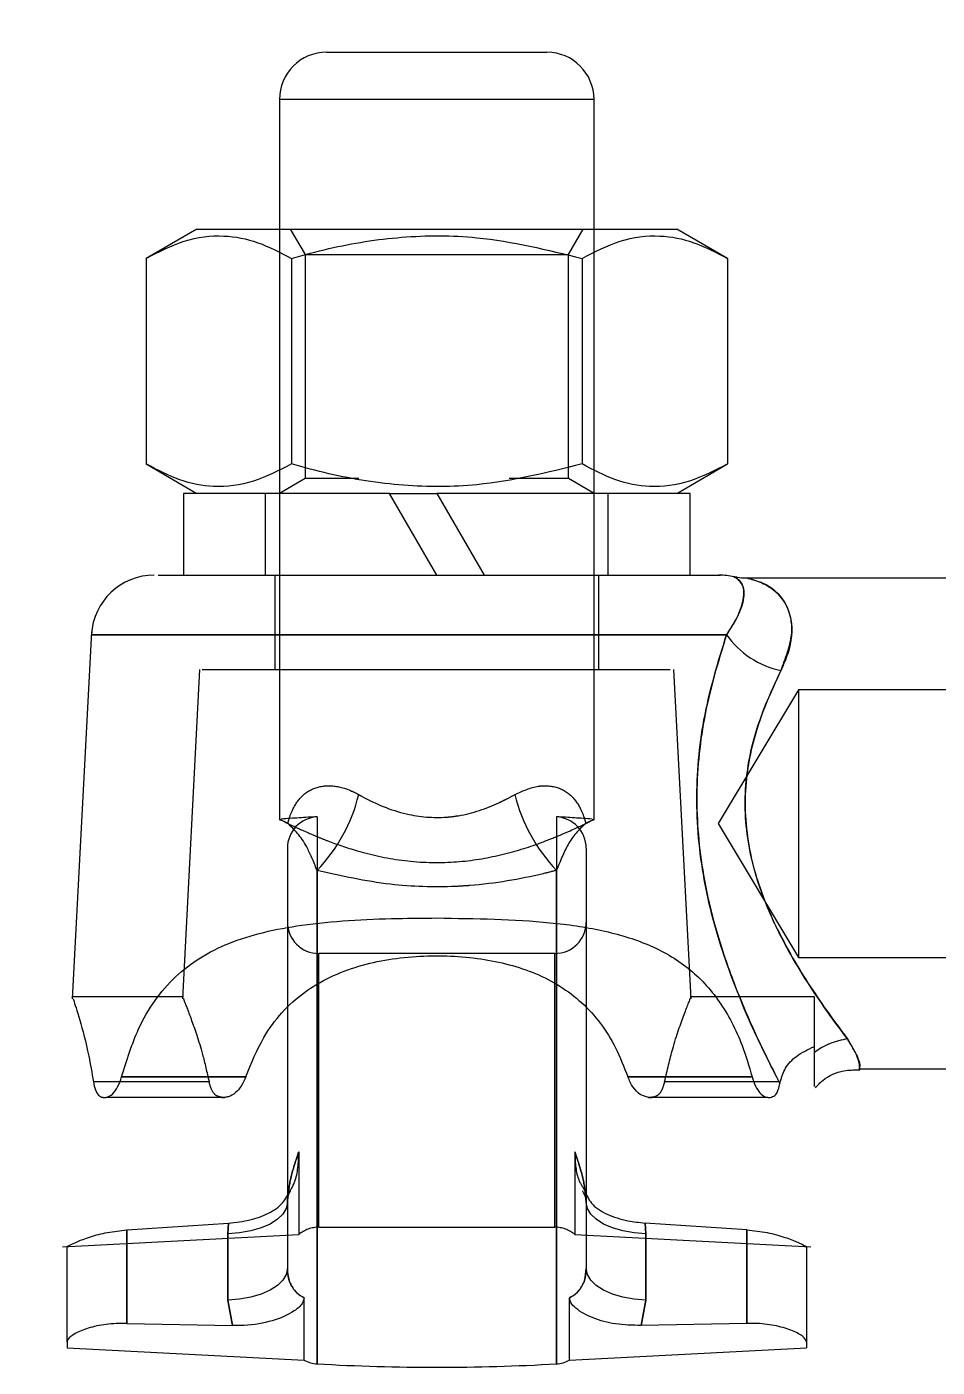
# Model space of a CAD drawing. Header units: millimetres. Extents: x 89051 to 218395, y -330386 to -125649.
# Drawn here: x 92607.9 to 92716.4, y -135043.9 to -134884.2 of the extents above; entities that cross this region are included whole.
import ezdxf

# ---------------------------------------------------------------- set-up
doc = ezdxf.new("R2010")
doc.units = ezdxf.units.MM
doc.header["$LTSCALE"] = 13
doc.linetypes.add('CENTER', pattern=[50.8, 31.75, -6.35, 6.35, -6.35])
doc.linetypes.add('HIDDEN', pattern=[9.525, 6.35, -3.175])
doc.layers.get('0').update_dxf_attribs({"color": 1, "linetype": 'CENTER'})
doc.layers.add('标注、文本', color=3, linetype='Continuous', lineweight=25)
doc.styles.get("Standard").update_dxf_attribs({"font": 'gbenor.shx', "bigfont": 'gbcbig.shx'})
doc.dimstyles.new('1-15', dxfattribs={"dimscale": 20, "dimtxt": 3.5, "dimasz": 2, "dimexe": 1.5, "dimexo": 0.5, "dimgap": 0.5, "dimtad": 1, "dimtoh": 1, "dimdec": 1, "dimdsep": 46, "dimtxsty": 'Standard', "dimcen": 2.5, "dimclrd": 3, "dimclre": 3, "dimclrt": 3, "dimadec": 0, "dimazin": 2, "dimtfac": 1, "dimtdec": 1, "dimtmove": 0, "dimatfit": 2, "dimfxl": 1, "dimarcsym": 0})

# ---------------------------------------------------------------- blocks, each defined once
blk = doc.blocks.new('*D582')
at = {"layer": 'Defpoints', "color": 0, "transparency": 16777216}
for p in [(92638, -134857.85), (92638, -134892.82), (92675.5, -134892.82)]:
    blk.add_point(p, dxfattribs=at)
at = {"layer": '标注、文本', "color": 3, "lineweight": -2, "transparency": 16777216}
for p, q in [((92638, -134882.82), (92638, -134827.85)), ((92675.5, -134882.82), (92675.5, -134827.85)), ((92598, -134857.85), (92432.95, -134857.85)), ((92675.5, -134857.85), (92638, -134857.85)), ((92715.5, -134857.85), (92755.5, -134857.85))]:
    blk.add_line(p, q, dxfattribs=at)
at = {"layer": '标注、文本', "color": 3, "transparency": 16777216}
for points in [[(92598, -134851.19), (92598, -134864.52), (92638, -134857.85)], [(92715.5, -134851.19), (92715.5, -134864.52), (92675.5, -134857.85)]]:
    blk.add_solid(points, dxfattribs=at)
at = {"layer": '标注、文本', "color": 3, "transparency": 16777216, "insert": (92495.48, -134812.85), "char_height": 70, "attachment_point": 5}
blk.add_mtext('M10', dxfattribs=at)

msp = doc.modelspace()

# ---------------------------------------------------------------- linework, layer by layer
at = {"color": 7, "linetype": 'Continuous', "lineweight": 15}
for p, q in [((92643.62, -134887.2), (92669.87, -134887.2)), ((92638, -134892.82), (92638, -134908.28)), ((92675.5, -134908.28), (92675.5, -134892.82)), ((92628.16, -134908.28), (92622.11, -134911.77)), ((92628.16, -134908.28), (92685.34, -134908.28)), ((92691.39, -134911.77), (92685.34, -134908.28)), ((92622.11, -134911.77), (92622.11, -134936.28)), ((92639.43, -134911.77), (92639.43, -134936.28)), ((92674.07, -134911.77), (92674.07, -134936.28)), ((92691.39, -134911.77), (92691.39, -134936.28)), ((92622.11, -134936.28), (92628.16, -134939.78)), ((92685.34, -134939.78), (92691.39, -134936.28)), ((92626.56, -134939.78), (92626.56, -134949.53)), ((92651.12, -134939.78), (92626.56, -134939.78)), ((92651.12, -134939.78), (92656.75, -134939.78)), ((92656.75, -134949.53), (92651.12, -134939.78)), ((92656.75, -134939.78), (92662.38, -134949.53)), ((92686.94, -134939.78), (92656.75, -134939.78)), ((92686.94, -134949.53), (92686.94, -134939.78)), ((92729.46, -134949.9), (92693.87, -134949.9)), ((92615.59, -134956.3), (92613.3, -135000.03)), ((92638.94, -135001.51), (92638.94, -135032.19)), ((92674.56, -135001.22), (92674.56, -135032.19)), ((92701.75, -135006.44), (92701.75, -135005.72)), ((92707.07, -135008.4), (92729.46, -135008.4)), ((92619.16, -135009.34), (92633.98, -135009.34)), ((92679.52, -135009.34), (92694.34, -135009.34)), ((92697.65, -135010.11), (92697.68, -135009.93)), ((92616.99, -135011.78), (92617.28, -135011.78)), ((92631.5, -135011.78), (92617.28, -135011.78)), ((92696.22, -135011.78), (92682, -135011.78)), ((92696.22, -135011.78), (92696.51, -135011.78)), ((92619.79, -135027.59), (92631.92, -135026.76)), ((92619.79, -135027.59), (92619.79, -135038.72)), ((92631.83, -135028.04), (92631.92, -135026.76)), ((92693.7, -135027.59), (92681.58, -135026.76)), ((92681.58, -135026.76), (92681.67, -135028.04)), ((92693.7, -135038.72), (92693.7, -135027.59)), ((92631.83, -135035.94), (92631.83, -135028.04)), ((92681.67, -135028.04), (92681.67, -135035.94)), ((92612.69, -135040.93), (92612.69, -135029.58)), ((92700.81, -135029.58), (92700.81, -135040.93)), ((92640.93, -135043.12), (92640.93, -135035.66)), ((92672.57, -135043.12), (92672.57, -135035.66)), ((92632.38, -135038.98), (92631.83, -135035.94)), ((92681.67, -135035.94), (92681.12, -135038.98)), ((92619.79, -135038.72), (92632.38, -135038.98)), ((92693.7, -135038.72), (92681.12, -135038.98)), ((92612.69, -135040.93), (92612.69, -135041.64)), ((92612.69, -135041.64), (92640.93, -135043.12)), ((92672.57, -135043.12), (92700.81, -135041.64)), ((92700.81, -135040.93), (92700.81, -135041.64))]:
    msp.add_line(p, q, dxfattribs=at)
at = {"color": 8, "linetype": 'Continuous', "lineweight": 15}
for p, q in [((92675.5, -134892.82), (92638, -134892.82)), ((92642.48, -134998.35), (92642.48, -135043.55)), ((92671.02, -134998.4), (92671.02, -135043.55))]:
    msp.add_line(p, q, dxfattribs=at)
at = {"color": 7, "linetype": 'HIDDEN', "lineweight": 0}
for p, q in [((92638, -134908.28), (92638, -134978.75)), ((92639.29, -134908.28), (92641.04, -134911.32)), ((92672.45, -134911.32), (92674.21, -134908.28)), ((92675.5, -134978.75), (92675.5, -134908.28)), ((92641.04, -134911.32), (92672.45, -134911.32)), ((92641.04, -134911.32), (92641.04, -134938.02)), ((92672.45, -134938.02), (92672.45, -134911.32)), ((92641.04, -134938.02), (92638, -134939.78)), ((92647.45, -134938.02), (92641.04, -134938.02)), ((92672.45, -134938.02), (92665.38, -134938.02)), ((92675.5, -134939.78), (92672.45, -134938.02)), ((92636.31, -134939.78), (92636.31, -134949.53)), ((92677.19, -134949.53), (92677.19, -134939.78)), ((92623.07, -134949.53), (92623.07, -134949.53)), ((92637.44, -134949.53), (92637.44, -134960.78)), ((92676.06, -134960.78), (92676.06, -134949.53)), ((92628.48, -134960.78), (92626.43, -135000.02)), ((92687.07, -135000.02), (92685.01, -134960.78)), ((92699.87, -134963.21), (92690.3, -134979.15)), ((92699.87, -134963.21), (92699.87, -134995.09)), ((92756.12, -134963.21), (92699.87, -134963.21)), ((92642.48, -134978.34), (92642.48, -134984.72)), ((92671.02, -134978.34), (92671.02, -134984.72)), ((92690.3, -134979.15), (92699.87, -134995.09)), ((92638.94, -134982.09), (92638.94, -135001.51)), ((92674.56, -134982.09), (92674.56, -135001.22)), ((92642.48, -134984.72), (92642.48, -134998.35)), ((92642.48, -135043.55), (92642.48, -134984.72)), ((92671.02, -134984.72), (92671.02, -134998.4)), ((92671.02, -135043.55), (92671.02, -134984.72)), ((92670.81, -134994.63), (92642.69, -134994.63)), ((92642.69, -135027.26), (92642.69, -134994.63)), ((92670.81, -135027.26), (92670.81, -134994.63)), ((92699.87, -134995.09), (92756.12, -134995.09)), ((92626.54, -134999.78), (92613.4, -134999.78)), ((92701.75, -134999.78), (92686.96, -134999.78)), ((92701.75, -135005.72), (92701.75, -134999.78)), ((92629.61, -135009.93), (92615.82, -135009.93)), ((92633.98, -135009.34), (92619.16, -135009.34)), ((92694.34, -135009.34), (92679.52, -135009.34)), ((92697.68, -135009.93), (92683.89, -135009.93)), ((92616.99, -135011.78), (92617.28, -135011.78)), ((92631.12, -135011.78), (92631.5, -135011.78)), ((92682, -135011.78), (92682.38, -135011.78)), ((92696.22, -135011.78), (92696.51, -135011.78)), ((92640.29, -135018.26), (92640.29, -135028.12)), ((92673.2, -135018.26), (92673.2, -135028.12)), ((92619.79, -135038.72), (92619.79, -135027.59)), ((92631.92, -135026.76), (92631.83, -135028.04)), ((92642.69, -135027.26), (92670.81, -135027.26)), ((92681.67, -135028.04), (92681.58, -135026.76)), ((92693.7, -135027.59), (92693.7, -135038.72)), ((92612.15, -135029.6), (92640.29, -135028.12)), ((92631.83, -135028.04), (92631.83, -135035.94)), ((92673.2, -135028.12), (92701.34, -135029.6)), ((92681.67, -135035.94), (92681.67, -135028.04)), ((92631.83, -135035.94), (92632.38, -135038.98)), ((92681.12, -135038.98), (92681.67, -135035.94))]:
    msp.add_line(p, q, dxfattribs=at)
at = {"color": 7, "linetype": 'Continuous', "lineweight": 15, "flags": 128}
for points in [[(92638.94, -135024.3), (92638.8, -135025.01), (92638.4, -135025.69), (92637.75, -135026.32), (92636.88, -135026.88), (92635.81, -135027.35), (92634.58, -135027.7), (92633.24, -135027.94), (92631.83, -135028.04)], [(92681.67, -135028.04), (92680.26, -135027.94), (92678.92, -135027.7), (92677.69, -135027.35), (92676.62, -135026.88), (92675.75, -135026.32), (92675.1, -135025.69), (92674.7, -135025.01), (92674.56, -135024.3)], [(92638.94, -135032.19), (92638.8, -135032.9), (92638.4, -135033.58), (92637.75, -135034.21), (92636.88, -135034.77), (92635.81, -135035.24), (92634.58, -135035.6), (92633.24, -135035.83), (92631.83, -135035.94)], [(92681.67, -135035.94), (92680.26, -135035.83), (92678.92, -135035.6), (92677.69, -135035.24), (92676.62, -135034.77), (92675.75, -135034.21), (92675.1, -135033.58), (92674.7, -135032.9), (92674.56, -135032.19)]]:
    msp.add_lwpolyline(points, dxfattribs=at)
at = {"color": 7, "linetype": 'HIDDEN', "lineweight": 0, "flags": 128}
for points in [[(92638.94, -135024.3), (92638.8, -135025.01), (92638.4, -135025.69), (92637.75, -135026.32), (92636.88, -135026.88), (92635.81, -135027.35), (92634.58, -135027.7), (92633.24, -135027.94), (92631.83, -135028.04)], [(92681.67, -135028.04), (92680.26, -135027.94), (92678.92, -135027.7), (92677.69, -135027.35), (92676.62, -135026.88), (92675.75, -135026.32), (92675.1, -135025.69), (92674.7, -135025.01), (92674.56, -135024.3)], [(92638.94, -135032.19), (92638.8, -135032.9), (92638.4, -135033.58), (92637.75, -135034.21), (92636.88, -135034.77), (92635.81, -135035.24), (92634.58, -135035.6), (92633.24, -135035.83), (92631.83, -135035.94)], [(92681.67, -135035.94), (92680.26, -135035.83), (92678.92, -135035.6), (92677.69, -135035.24), (92676.62, -135034.77), (92675.75, -135034.21), (92675.1, -135033.58), (92674.7, -135032.9), (92674.56, -135032.19)]]:
    msp.add_lwpolyline(points, dxfattribs=at)
at = {"color": 7, "linetype": 'Continuous', "lineweight": 15}
for centre, radius, start, end in [((92643.62, -134892.82), 5.62, 90, 180), ((92669.87, -134892.82), 5.62, 0, 90), ((92623.07, -134957.03), 7.5, 89.9999, 176.7374), ((92690.43, -134957.03), 7.5, 76.5294, 90), ((92700.03, -134950.44), 10.72, 215.276, 257.7202), ((92706.95, -135013.44), 8.72, 98.2545, 126.6116), ((92642.69, -135039.8), 3.75, 242.0656, 266.8056), ((92656.75, -134787.84), 256.11, 266.8056, 273.1944), ((92670.81, -135039.8), 3.75, 273.1944, 297.9344)]:
    msp.add_arc(centre, radius, start, end, dxfattribs=at)
at = {"color": 7, "linetype": 'HIDDEN', "lineweight": 0}
for centre, radius, start, end in [((92700.03, -134950.44), 10.72, 215.276, 257.7202), ((92628.32, -134971.07), 19.67, 316.0482, 346.4252), ((92685.18, -134971.07), 19.67, 193.5748, 223.9518), ((92656.75, -135234.05), 256.11, 93.1944, 94.1516), ((92642.69, -134982.09), 3.75, 93.1944, 180), ((92670.81, -134982.09), 3.75, 0, 86.8056), ((92656.75, -135234.05), 256.11, 85.8525, 86.8056), ((92642.69, -134990.88), 3.75, 180, 270), ((92670.81, -134990.88), 3.75, 270, 0), ((92706.95, -135013.44), 8.72, 98.2545, 126.6116), ((92642.69, -135031.01), 3.75, 90, 129.643), ((92670.81, -135031.01), 3.75, 50.357, 90)]:
    msp.add_arc(centre, radius, start, end, dxfattribs=at)
at = {"color": 7, "linetype": 'Continuous', "lineweight": 15}
for centre, start_param, end_param in [((92620.19, -135029.58), 4.711438, 4.712389), ((92693.31, -135029.58), 1.570796, 1.571747)]:
    msp.add_ellipse(centre, major_axis=(0, -15), ratio=0.5, start_param=start_param, end_param=end_param, dxfattribs=at)
for points, knots in [([(92622.11, -134911.77), (92623.61, -134910.99), (92626.65, -134909.43), (92631.15, -134908.86), (92635.46, -134909.7), (92638.1, -134911.07), (92639.43, -134911.77)], [0, 0, 0, 0, 0.264604, 0.534947, 0.765343, 1, 1, 1, 1]), ([(92639.43, -134911.77), (92640.91, -134911.36), (92645.22, -134910.19), (92652.6, -134909.02), (92662.85, -134909.01), (92669.92, -134910.75), (92674.07, -134911.77)], [0, 0, 0, 0, 0.131291, 0.380797, 0.636406, 1, 1, 1, 1]), ([(92674.07, -134911.77), (92675.57, -134910.99), (92678.61, -134909.43), (92683.12, -134908.86), (92687.42, -134909.7), (92690.06, -134911.07), (92691.39, -134911.77)], [0, 0, 0, 0, 0.264604, 0.534947, 0.765343, 1, 1, 1, 1]), ([(92639.43, -134936.28), (92637.93, -134937.06), (92634.89, -134938.62), (92630.38, -134939.2), (92626.08, -134938.36), (92623.44, -134936.98), (92622.11, -134936.28)], [0, 0, 0, 0, 0.264604, 0.534947, 0.765343, 1, 1, 1, 1]), ([(92674.07, -134936.28), (92669.92, -134937.31), (92662.92, -134939.03), (92652.68, -134939.04), (92645.29, -134937.88), (92640.91, -134936.69), (92639.43, -134936.28)], [0, 0, 0, 0, 0.363593, 0.612792, 0.86871, 1, 1, 1, 1]), ([(92691.39, -134936.28), (92689.89, -134937.06), (92686.85, -134938.62), (92682.34, -134939.2), (92678.04, -134938.36), (92675.4, -134936.98), (92674.07, -134936.28)], [0, 0, 0, 0, 0.264604, 0.534947, 0.765343, 1, 1, 1, 1]), ([(92623.54, -134949.53), (92623.55, -134949.53), (92623.56, -134949.53), (92627.91, -134949.53), (92634.87, -134949.53), (92643.78, -134949.53), (92652.21, -134949.53), (92661.16, -134949.53), (92668.76, -134949.53), (92675.76, -134949.53), (92680.76, -134949.53), (92684.93, -134949.53), (92688.89, -134949.53), (92691.12, -134949.53), (92690.38, -134949.53), (92690.35, -134949.53)], [0, 0, 0, 0, 0.083522, 0.193798, 0.292408, 0.3841, 0.476004, 0.519801, 0.621136, 0.679781, 0.738475, 0.802606, 0.866782, 0.994951, 1, 1, 1, 1]), ([(92693.87, -134949.88), (92693.75, -134949.89), (92693.32, -134949.92), (92692.76, -134949.85), (92692.32, -134949.75), (92692.18, -134949.72)], [0, 0, 0, 0, 0.208467, 0.750038, 1, 1, 1, 1]), ([(92697.65, -135010.11), (92696.73, -135008.32), (92694.61, -135004.16), (92691.17, -134996), (92688.46, -134986.39), (92687.41, -134976.51), (92688.4, -134966), (92690.27, -134959.92), (92691.28, -134956.63)], [0, 0, 0, 0, 0.139514, 0.3243, 0.481762, 0.645733, 0.808421, 1, 1, 1, 1]), ([(92697.75, -134960.92), (92696.56, -134963.49), (92694.41, -134968.15), (92693.1, -134976.71), (92694.31, -134984.77), (92697.44, -134992.41), (92701.75, -134999.52), (92704.36, -135003.01), (92705.7, -135004.81)], [0, 0, 0, 0, 0.182869, 0.330834, 0.479144, 0.627187, 0.808681, 1, 1, 1, 1]), ([(92619.16, -135009.34), (92619.78, -135007.37), (92621.26, -135002.67), (92625.33, -134997), (92631.9, -134992.97), (92640.9, -134990.95), (92649.68, -134990.45), (92655.19, -134990.41), (92656.75, -134990.4)], [0, 0, 0, 0, 0.128291, 0.306114, 0.486238, 0.683626, 0.910693, 1, 1, 1, 1]), ([(92656.75, -134990.4), (92661.35, -134990.47), (92668.25, -134990.57), (92676.53, -134991.77), (92682.11, -134993.43), (92686.86, -134996.17), (92690.59, -135000.19), (92692.98, -135004.76), (92693.96, -135008.08), (92694.34, -135009.34)], [0, 0, 0, 0, 0.261736, 0.392969, 0.524295, 0.655604, 0.786629, 0.918439, 1, 1, 1, 1]), ([(92633.98, -135009.34), (92634.64, -135007.72), (92636.27, -135003.72), (92640.6, -134998.97), (92647.13, -134995.88), (92654.61, -134994.73), (92662.04, -134995.04), (92668.79, -134996.77), (92674.33, -135000.25), (92677.73, -135004.76), (92679.06, -135008.16), (92679.52, -135009.34)], [0, 0, 0, 0, 0.089615, 0.221363, 0.348002, 0.468039, 0.583548, 0.696763, 0.813445, 0.935236, 1, 1, 1, 1]), ([(92613.4, -135000.03), (92613.4, -135000.02), (92613.39, -134999.98), (92614.16, -135002.37), (92615.13, -135005.94), (92615.64, -135008.87), (92615.82, -135009.93)], [0, 0, 0, 0, 0.199016, 0.505149, 0.821936, 1, 1, 1, 1]), ([(92697.68, -135009.93), (92697.86, -135009.37), (92698.22, -135008.2), (92699.63, -135006.72), (92701, -135006.08), (92701.75, -135005.72)], [0, 0, 0, 0, 0.292573, 0.614726, 1, 1, 1, 1]), ([(92701.75, -135010.5), (92701.75, -135010.43), (92701.75, -135010.28), (92701.75, -135008.2), (92701.75, -135006.71), (92701.75, -135006.44)], [0, 0, 0, 0, 0.4993083, 0.9062927, 1, 1, 1, 1]), ([(92701.87, -135010.63), (92702.16, -135010.32), (92703.08, -135009.36), (92704.95, -135008.52), (92706.47, -135008.51), (92707.08, -135008.51)], [0, 0, 0, 0, 0.216465, 0.685811, 1, 1, 1, 1]), ([(92615.82, -135009.93), (92615.89, -135010.27), (92616.03, -135010.94), (92616.41, -135011.57), (92616.75, -135011.77), (92616.95, -135011.77), (92616.99, -135011.78)], [0, 0, 0, 0, 0.309294, 0.618055, 0.94119, 1, 1, 1, 1]), ([(92617.28, -135011.78), (92617.49, -135011.73), (92617.92, -135011.62), (92618.58, -135010.85), (92618.98, -135009.99), (92619.13, -135009.44), (92619.16, -135009.34)], [0, 0, 0, 0, 0.311905, 0.623821, 0.931284, 1, 1, 1, 1]), ([(92633.98, -135009.34), (92633.81, -135009.73), (92633.47, -135010.5), (92632.72, -135011.31), (92632.05, -135011.72), (92631.63, -135011.76), (92631.5, -135011.78)], [0, 0, 0, 0, 0.267328, 0.533113, 0.842483, 1, 1, 1, 1]), ([(92682, -135011.78), (92681.67, -135011.7), (92681.04, -135011.57), (92680.12, -135010.67), (92679.71, -135009.77), (92679.52, -135009.34)], [0, 0, 0, 0, 0.3698867, 0.7034555, 1, 1, 1, 1]), ([(92694.34, -135009.34), (92694.46, -135009.73), (92694.72, -135010.5), (92695.28, -135011.31), (92695.8, -135011.72), (92696.11, -135011.76), (92696.22, -135011.78)], [0, 0, 0, 0, 0.271472, 0.541974, 0.837873, 1, 1, 1, 1]), ([(92696.51, -135011.78), (92696.69, -135011.73), (92697.06, -135011.64), (92697.44, -135011), (92697.59, -135010.38), (92697.65, -135010.11)], [0, 0, 0, 0, 0.366385, 0.73366, 1, 1, 1, 1]), ([(92631.92, -135026.76), (92632.79, -135026.67), (92634.53, -135026.47), (92636.78, -135025.65), (92638.42, -135024.5), (92638.99, -135023.41), (92639.24, -135022.93)], [0, 0, 0, 0, 0.260672, 0.521157, 0.787349, 1, 1, 1, 1]), ([(92674.33, -135022.8), (92674.57, -135023.36), (92675.1, -135024.61), (92676.96, -135025.77), (92679.25, -135026.52), (92680.89, -135026.69), (92681.58, -135026.76)], [0, 0, 0, 0, 0.231812, 0.512298, 0.79357, 1, 1, 1, 1]), ([(92612.69, -135029.57), (92612.72, -135029.55), (92612.8, -135029.5), (92613.68, -135029.05), (92615.37, -135028.4), (92617.46, -135027.83), (92619.02, -135027.67), (92619.79, -135027.59)], [0, 0, 0, 0, 0.15553, 0.390958, 0.598532, 0.800532, 1, 1, 1, 1]), ([(92693.7, -135027.59), (92694.53, -135027.67), (92696.18, -135027.85), (92698.32, -135028.46), (92699.87, -135029.08), (92700.69, -135029.5), (92700.77, -135029.55), (92700.81, -135029.57)], [0, 0, 0, 0, 0.212122, 0.424388, 0.632518, 0.834235, 1, 1, 1, 1]), ([(92638.94, -135032.19), (92638.97, -135032.67), (92639.05, -135033.6), (92639.7, -135034.79), (92640.42, -135035.41), (92640.86, -135035.63), (92640.93, -135035.66)], [0, 0, 0, 0, 0.33564, 0.650076, 0.94656, 1, 1, 1, 1]), ([(92672.57, -135035.66), (92672.64, -135035.63), (92673.08, -135035.41), (92673.8, -135034.79), (92674.45, -135033.6), (92674.52, -135032.67), (92674.56, -135032.19)], [0, 0, 0, 0, 0.05344, 0.349924, 0.66436, 1, 1, 1, 1]), ([(92640.93, -135035.66), (92640.87, -135035.9), (92640.73, -135036.52), (92639.43, -135037.54), (92637.21, -135038.52), (92634.53, -135038.98), (92632.85, -135038.98), (92632.38, -135038.98)], [0, 0, 0, 0, 0.0997822, 0.2577358, 0.5631336, 0.8761849, 1, 1, 1, 1]), ([(92681.12, -135038.98), (92680.08, -135038.95), (92677.99, -135038.89), (92675.32, -135038.16), (92673.6, -135037.23), (92672.69, -135036.33), (92672.61, -135035.86), (92672.57, -135035.66)], [0, 0, 0, 0, 0.272264, 0.543354, 0.806307, 0.917665, 1, 1, 1, 1]), ([(92619.79, -135038.72), (92618.96, -135038.73), (92617.28, -135038.77), (92615.11, -135039.27), (92613.52, -135039.94), (92612.78, -135040.53), (92612.71, -135040.82), (92612.69, -135040.93)], [0, 0, 0, 0, 0.219315, 0.438629, 0.657824, 0.877172, 1, 1, 1, 1]), ([(92700.81, -135040.93), (92700.73, -135040.73), (92700.57, -135040.32), (92699.26, -135039.59), (92697.33, -135038.99), (92695.35, -135038.72), (92694.11, -135038.72), (92693.7, -135038.72)], [0, 0, 0, 0, 0.226703, 0.453689, 0.674639, 0.893771, 1, 1, 1, 1])]:
    msp.add_open_spline(points, degree=3, knots=knots, dxfattribs=at)
at = {"color": 8, "linetype": 'Continuous', "lineweight": 15}
for points, knots in [([(92691.28, -134956.63), (92691.57, -134956.21), (92692.56, -134954.76), (92693.42, -134952.42), (92693.41, -134950.38), (92692.13, -134949.72), (92692.17, -134949.74), (92692.18, -134949.74)], [0, 0, 0, 0, 0.089163, 0.303876, 0.580335, 0.922227, 1, 1, 1, 1]), ([(92693.87, -134949.93), (92693.84, -134949.92), (92693.78, -134949.9), (92694.24, -134950.01), (92695.5, -134950.37), (92697.65, -134951.67), (92699.25, -134954.32), (92699.04, -134958.03), (92698.05, -134960.24), (92697.75, -134960.92)], [0, 0, 0, 0, 0.033425, 0.063804, 0.220681, 0.380977, 0.663809, 0.897661, 1, 1, 1, 1]), ([(92691.28, -134956.63), (92689.65, -134956.63), (92686.55, -134956.63), (92680.36, -134956.63), (92673.78, -134956.63), (92666.71, -134956.63), (92659.93, -134956.63), (92651.08, -134956.63), (92640.62, -134956.63), (92629.74, -134956.63), (92621.2, -134956.63), (92616.98, -134956.63), (92615.54, -134956.63), (92615.69, -134956.63), (92615.73, -134956.63)], [0, 0, 0, 0, 0.08065, 0.152535, 0.227178, 0.290918, 0.356985, 0.413245, 0.530447, 0.64536, 0.766539, 0.899876, 0.972415, 1, 1, 1, 1]), ([(92705.7, -135004.81), (92706.14, -135005.57), (92707.37, -135007.7), (92707.19, -135008.13), (92707.07, -135008.4)], [0, 0, 0, 0, 0.360768, 1, 1, 1, 1])]:
    msp.add_open_spline(points, degree=3, knots=knots, dxfattribs=at)
at = {"color": 7, "linetype": 'HIDDEN', "lineweight": 0}
for points, knots in [([(92692.18, -134949.74), (92692.16, -134949.74), (92692.11, -134949.72), (92693.01, -134950.1), (92693.52, -134951.31), (92693.07, -134953.77), (92691.87, -134955.7), (92691.28, -134956.63)], [0, 0, 0, 0, 0.069941, 0.258386, 0.588374, 0.800094, 1, 1, 1, 1]), ([(92697.75, -134960.92), (92698.31, -134959.44), (92699.44, -134956.49), (92698.53, -134952.55), (92696.29, -134950.57), (92693.88, -134949.92), (92693.87, -134949.92), (92693.87, -134949.93)], [0, 0, 0, 0, 0.2248592, 0.449181, 0.7757164, 0.9433115, 1, 1, 1, 1]), ([(92615.73, -134956.63), (92615.72, -134956.63), (92615.7, -134956.63), (92617.22, -134956.63), (92620.18, -134956.63), (92624.61, -134956.63), (92630.12, -134956.63), (92636.62, -134956.63), (92645.28, -134956.63), (92652.62, -134956.63), (92661.4, -134956.63), (92669.99, -134956.63), (92681.13, -134956.63), (92687.81, -134956.63), (92690.68, -134956.63), (92691.28, -134956.63)], [0, 0, 0, 0, 0.046837, 0.123612, 0.202712, 0.278721, 0.357448, 0.427276, 0.499788, 0.618459, 0.624798, 0.738528, 0.850784, 0.968999, 1, 1, 1, 1]), ([(92691.28, -134956.63), (92690.27, -134959.9), (92688.43, -134965.9), (92687.43, -134976.22), (92688.29, -134985.05), (92690.15, -134992.52), (92692.78, -135000.06), (92695.54, -135006.02), (92697.21, -135009.27), (92697.65, -135010.11)], [0, 0, 0, 0, 0.190655, 0.349569, 0.509461, 0.622936, 0.736509, 0.93138, 1, 1, 1, 1]), ([(92628.8, -134960.78), (92628.95, -134960.78), (92629.19, -134960.78), (92632.42, -134960.78), (92636.6, -134960.78), (92643.18, -134960.78), (92651.96, -134960.78), (92660.78, -134960.78), (92668.48, -134960.78), (92675.26, -134960.78), (92680.88, -134960.78), (92684.57, -134960.78), (92684.57, -134960.78), (92684.58, -134960.78)], [0, 0, 0, 0, 0.116595, 0.187337, 0.26069, 0.358772, 0.457465, 0.541866, 0.619663, 0.702045, 0.797172, 0.909851, 1, 1, 1, 1]), ([(92705.7, -135004.81), (92704.89, -135003.73), (92702.79, -135000.93), (92699.28, -134995.63), (92696.25, -134989.62), (92694.12, -134983.71), (92693.12, -134976.47), (92694.44, -134968.08), (92696.57, -134963.48), (92697.75, -134960.92)], [0, 0, 0, 0, 0.120329, 0.314072, 0.419625, 0.529073, 0.673506, 0.818062, 1, 1, 1, 1]), ([(92639, -134979.13), (92639.02, -134979.05), (92639.17, -134978.45), (92639.66, -134977.12), (92640.52, -134975.93), (92641.86, -134974.98), (92642.99, -134974.63), (92644.72, -134974.63), (92646.08, -134974.97), (92647.16, -134975.54), (92647.44, -134975.68)], [0, 0, 0, 0, 0.019768, 0.152009, 0.376167, 0.45631, 0.662525, 0.72607, 0.928813, 1, 1, 1, 1]), ([(92666.06, -134975.68), (92667, -134975.26), (92668.1, -134974.76), (92670, -134974.57), (92671.08, -134974.76), (92672.54, -134975.54), (92673.33, -134976.35), (92674.05, -134977.7), (92674.33, -134978.45), (92674.48, -134979.05), (92674.5, -134979.13)], [0, 0, 0, 0, 0.23485, 0.273776, 0.503367, 0.54344, 0.787346, 0.847818, 0.98021, 1, 1, 1, 1]), ([(92647.44, -134975.68), (92647.57, -134975.76), (92649.28, -134976.71), (92652.64, -134978.17), (92656.43, -134978.5), (92658.49, -134978.33), (92660.68, -134978.04), (92663, -134977.23), (92665.1, -134976.21), (92665.72, -134975.87), (92666.06, -134975.68)], [0, 0, 0, 0, 0.025388, 0.321228, 0.556709, 0.571535, 0.626414, 0.885089, 0.935936, 1, 1, 1, 1]), ([(92639, -134979.13), (92638.6, -134978.93), (92637.98, -134978.62), (92638.16, -134978.71), (92638.22, -134978.75)], [0, 0, 0, 0, 0.636417, 1, 1, 1, 1]), ([(92638.46, -134978.86), (92638.95, -134979.11), (92639.81, -134979.55), (92641.68, -134980.35), (92642.48, -134980.7)], [0, 0, 0, 0, 0.569646, 1, 1, 1, 1]), ([(92642.48, -134984.72), (92642.47, -134984.71), (92642.05, -134983.66), (92641, -134981.07), (92639.77, -134979.88), (92639, -134979.13)], [0, 0, 0, 0, 0.002447, 0.372483, 1, 1, 1, 1]), ([(92671.02, -134980.7), (92671.59, -134980.45), (92673.47, -134979.65), (92674.4, -134979.19), (92675.04, -134978.86)], [0, 0, 0, 0, 0.3036875, 1, 1, 1, 1]), ([(92674.5, -134979.13), (92673.81, -134979.77), (92672.56, -134980.93), (92671.53, -134983.46), (92671.02, -134984.71), (92671.02, -134984.72)], [0, 0, 0, 0, 0.557787, 0.997553, 1, 1, 1, 1]), ([(92675.27, -134978.75), (92675.34, -134978.72), (92675.52, -134978.62), (92674.9, -134978.93), (92674.5, -134979.13)], [0, 0, 0, 0, 0.368745, 1, 1, 1, 1]), ([(92642.48, -134980.7), (92642.9, -134980.87), (92644.3, -134981.43), (92647.5, -134982.54), (92652.49, -134983.68), (92658.34, -134983.93), (92663.89, -134983.11), (92668.12, -134981.85), (92670.21, -134981.02), (92671.02, -134980.7)], [0, 0, 0, 0, 0.059142, 0.19591, 0.373095, 0.550947, 0.716442, 0.889189, 1, 1, 1, 1]), ([(92671.02, -134984.72), (92670.49, -134984.86), (92667.25, -134985.69), (92663.14, -134986.39), (92656.99, -134986.77), (92650.62, -134986.58), (92645.35, -134985.38), (92642.48, -134984.72)], [0, 0, 0, 0, 0.059845, 0.367115, 0.424332, 0.68662, 1, 1, 1, 1]), ([(92626.54, -135000.02), (92626.54, -135000.01), (92626.53, -134999.99), (92627.45, -135002.33), (92628.67, -135005.84), (92629.35, -135008.8), (92629.61, -135009.93)], [0, 0, 0, 0, 0.199474, 0.497182, 0.809084, 1, 1, 1, 1]), ([(92683.89, -135009.93), (92684.21, -135008.57), (92684.99, -135005.27), (92686.3, -135001.67), (92687.09, -134999.69), (92686.98, -134999.96), (92686.96, -135000.02)], [0, 0, 0, 0, 0.232525, 0.561446, 0.891546, 1, 1, 1, 1]), ([(92707.07, -135008.4), (92707.08, -135008.4), (92707.15, -135008.89), (92707.37, -135007.53), (92706.15, -135005.55), (92705.7, -135004.81)], [0, 0, 0, 0, 0.001457, 0.625597, 1, 1, 1, 1]), ([(92631.12, -135011.78), (92630.88, -135011.73), (92630.4, -135011.64), (92629.88, -135010.94), (92629.69, -135010.23), (92629.61, -135009.93)], [0, 0, 0, 0, 0.36243, 0.726288, 1, 1, 1, 1]), ([(92683.89, -135009.93), (92683.79, -135010.27), (92683.61, -135010.94), (92683.13, -135011.56), (92682.69, -135011.76), (92682.43, -135011.77), (92682.38, -135011.78)], [0, 0, 0, 0, 0.302487, 0.604177, 0.927744, 1, 1, 1, 1]), ([(92638.94, -135024.3), (92639.02, -135023.44), (92639.2, -135021.64), (92639.83, -135019.67), (92640.21, -135018.53), (92640.29, -135018.26)], [0, 0, 0, 0, 0.4134228, 0.8636555, 1, 1, 1, 1]), ([(92640.29, -135018.26), (92640.21, -135018.53), (92639.83, -135019.67), (92639.2, -135021.64), (92639.02, -135023.44), (92638.94, -135024.3)], [0, 0, 0, 0, 0.1363445, 0.5865772, 1, 1, 1, 1]), ([(92639.24, -135022.93), (92639.35, -135022.77), (92640.05, -135021.7), (92640.25, -135020), (92640.29, -135018.49), (92640.29, -135018.26)], [0, 0, 0, 0, 0.1294795, 0.8669301, 1, 1, 1, 1]), ([(92673.2, -135018.26), (92673.29, -135018.53), (92673.67, -135019.67), (92674.3, -135021.64), (92674.48, -135023.44), (92674.56, -135024.3)], [0, 0, 0, 0, 0.136344, 0.586577, 1, 1, 1, 1]), ([(92674.56, -135024.3), (92674.48, -135023.44), (92674.3, -135021.64), (92673.67, -135019.67), (92673.29, -135018.53), (92673.2, -135018.26)], [0, 0, 0, 0, 0.413423, 0.863656, 1, 1, 1, 1]), ([(92673.2, -135018.26), (92673.24, -135019.41), (92673.29, -135021.14), (92674.07, -135022.38), (92674.33, -135022.8)], [0, 0, 0, 0, 0.662203, 1, 1, 1, 1]), ([(92638.95, -135024.53), (92638.95, -135024.43), (92638.93, -135024.08), (92638.92, -135023.53), (92639.3, -135023), (92639.32, -135022.98)], [0, 0, 0, 0, 0.274049, 0.970483, 1, 1, 1, 1]), ([(92674.1, -135022.92), (92674.26, -135023.23), (92674.62, -135023.93), (92674.57, -135024.32), (92674.55, -135024.53)], [0, 0, 0, 0, 0.437675, 1, 1, 1, 1]), ([(92640.93, -135035.66), (92640.86, -135035.63), (92640.42, -135035.41), (92639.7, -135034.79), (92639.05, -135033.6), (92638.97, -135032.67), (92638.94, -135032.19)], [0, 0, 0, 0, 0.05344, 0.349924, 0.66436, 1, 1, 1, 1]), ([(92674.56, -135032.19), (92674.52, -135032.67), (92674.45, -135033.6), (92673.8, -135034.79), (92673.08, -135035.41), (92672.64, -135035.63), (92672.57, -135035.66)], [0, 0, 0, 0, 0.33564, 0.650076, 0.94656, 1, 1, 1, 1])]:
    msp.add_open_spline(points, degree=3, knots=knots, dxfattribs=at)

# ---------------------------------------------------------------- dimensions: what is measured, and where the dimension line sits
at = {"layer": '标注、文本'}
dim = msp.add_linear_dim(base=(92638, -134857.85), p1=(92675.5, -134892.82), p2=(92638, -134892.82), text='M10', dimstyle='1-15', dxfattribs=at)
dim.commit()
dim.dimension.update_dxf_attribs({"geometry": '*D582', "text_midpoint": (92495.48, -134812.85)})

doc.saveas('drawing.dxf')
